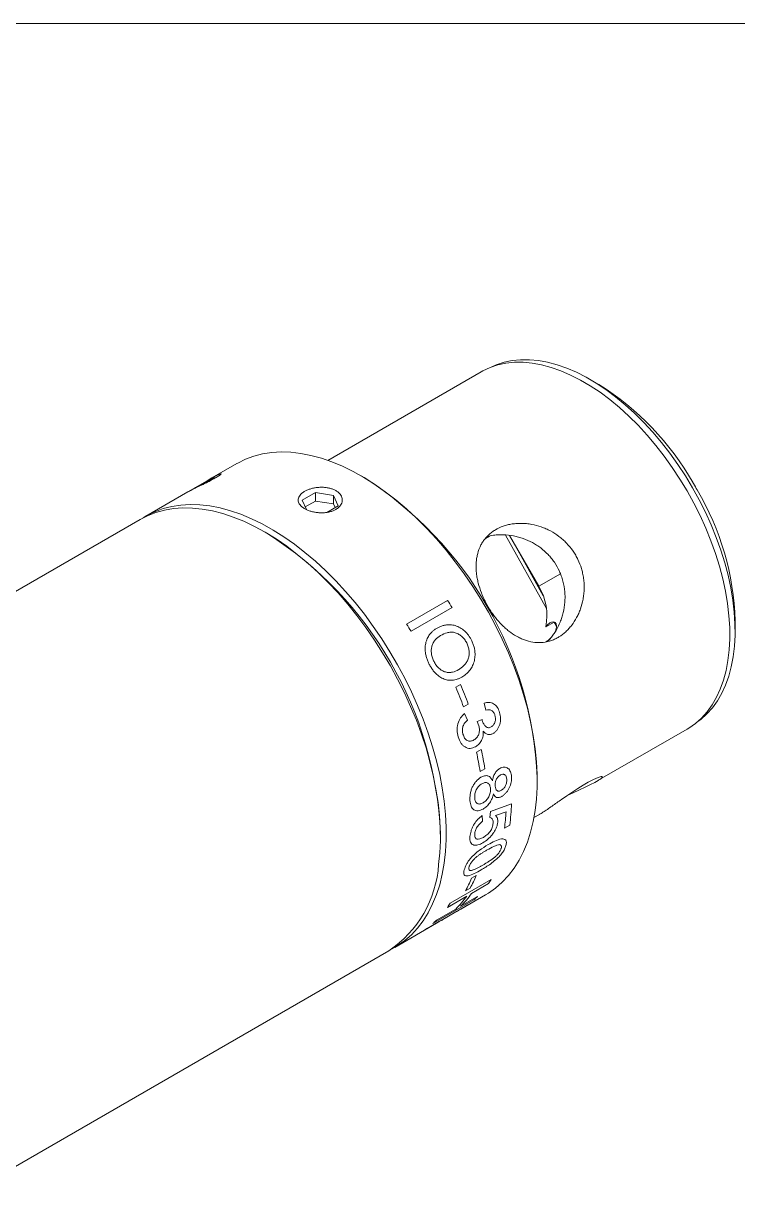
# Paper-space layout 'Sheet2' of a CAD drawing. Header units: inches. Extents: x 0.1 to 10.9, y 0 to 8.5.
# Drawn here: x 1.666 to 2.813, y 6.558 to 8.451 of the extents above; entities that cross this region are included whole.
import ezdxf

# ---------------------------------------------------------------- set-up
doc = ezdxf.new("R2010")
doc.units = ezdxf.units.IN
doc.header["$MEASUREMENT"] = 0

psp = doc.layouts.new('Sheet2')

# ---------------------------------------------------------------- linework, layer by layer
at = {"color": 7, "linetype": 'Continuous', "lineweight": 0}
for p, q in [((0.062179, 8.450606), (10.944457, 8.450606)), ((2.401152, 7.890999), (2.154941, 7.748864)), ((2.590411, 7.870762), (2.576271, 7.878927)), ((2.008554, 7.743644), (1.968485, 7.720513)), ((1.973992, 7.723521), (1.980589, 7.72662)), ((2.213297, 7.721093), (2.208584, 7.723814)), ((1.937179, 7.70244), (1.929564, 7.698044)), ((1.96087, 7.716117), (1.937179, 7.70244)), ((1.968485, 7.720513), (1.96087, 7.716117)), ((2.742006, 7.712916), (2.741992, 7.712908)), ((1.929564, 7.698044), (1.862419, 7.659282)), ((2.134759, 7.697066), (2.113496, 7.684791)), ((2.113496, 7.684791), (2.120481, 7.669742)), ((2.134759, 7.683457), (2.118477, 7.674058)), ((2.163804, 7.692573), (2.134759, 7.697066)), ((2.134759, 7.683457), (2.134759, 7.697066)), ((2.163804, 7.678964), (2.134759, 7.683457)), ((2.171587, 7.675805), (2.163804, 7.692573)), ((2.163804, 7.678964), (2.163804, 7.692573)), ((2.748658, 7.701361), (2.748673, 7.701369)), ((2.153269, 7.665231), (2.171587, 7.675805)), ((2.166605, 7.67293), (2.163804, 7.678964)), ((1.852991, 7.653839), (1.155312, 7.251078)), ((2.057734, 7.631288), (2.05302, 7.63401)), ((2.414867, 7.627021), (2.408486, 7.623517)), ((2.440524, 7.628899), (2.506354, 7.511031)), ((2.493979, 7.54662), (2.446889, 7.628182)), ((2.452148, 7.619074), (2.501248, 7.53116)), ((2.28149, 7.485519), (2.347487, 7.523618)), ((2.354595, 7.512577), (2.288598, 7.474478)), ((2.518639, 7.489149), (2.505397, 7.481504)), ((2.51859, 7.489121), (2.522274, 7.482525)), ((2.809579, 7.474783), (2.809579, 7.491112)), ((2.36076, 7.384338), (2.368375, 7.388734)), ((2.380606, 7.35712), (2.372991, 7.352724)), ((2.409099, 7.34749), (2.406389, 7.358896)), ((2.374715, 7.341916), (2.37914, 7.331485)), ((2.394824, 7.329098), (2.402774, 7.332371)), ((2.397781, 7.322573), (2.394824, 7.329098)), ((2.402774, 7.332371), (2.403144, 7.330751)), ((2.58809, 7.233755), (2.732459, 7.317097)), ((2.3939, 7.279924), (2.401515, 7.28432)), ((2.407222, 7.253477), (2.399607, 7.249081)), ((2.491381, 7.233943), (2.491381, 7.239386)), ((2.416575, 7.184949), (2.450217, 7.196791)), ((2.403051, 7.178103), (2.403644, 7.168972)), ((2.415451, 7.174857), (2.416575, 7.184949)), ((2.441382, 7.18415), (2.424491, 7.178036)), ((2.486247, 7.174963), (2.494921, 7.17997)), ((2.44718, 7.162583), (2.438719, 7.157698)), ((2.335817, 7.144138), (2.335817, 7.149581)), ((2.385844, 7.077391), (2.393459, 7.081787)), ((2.351554, 7.037455), (2.417551, 7.075554)), ((2.383651, 7.061486), (2.376036, 7.05709)), ((2.413007, 7.068797), (2.385931, 7.053167)), ((2.389625, 7.042811), (2.323629, 7.004712)), ((2.378316, 7.048771), (2.34701, 7.030698)), ((2.368231, 7.032413), (2.395307, 7.048044)), ((2.368452, 7.027674), (2.408522, 7.050805)), ((2.313818, 6.996926), (2.379815, 7.035025)), ((2.32931, 7.009945), (2.360616, 7.028017)), ((2.337146, 7.009601), (2.360837, 7.023278)), ((2.365902, 7.026353), (2.34221, 7.012676)), ((2.360837, 7.023278), (2.368452, 7.027674)), ((2.262386, 6.966443), (2.329531, 7.005205)), ((2.334595, 7.00828), (2.30752, 6.99265)), ((2.329531, 7.005205), (2.337146, 7.009601)), ((1.55528, 6.558239), (2.252958, 6.961))]:
    psp.add_line(p, q, dxfattribs=at)
at = {"color": 8, "linetype": 'Continuous', "lineweight": 0}
psp.add_line((2.493979, 7.54662), (2.528806, 7.566733), dxfattribs=at)
at = {"color": 7, "linetype": 'Continuous', "lineweight": 0, "flags": 128}
for points in [[(2.741234, 7.704774), (2.729718, 7.72385), (2.717502, 7.742405), (2.704642, 7.760353), (2.691195, 7.777612), (2.677225, 7.794105), (2.662793, 7.809755), (2.647966, 7.824491), (2.632812, 7.838246), (2.6174, 7.850958), (2.6018, 7.862568), (2.586084, 7.873023), (2.570322, 7.882275), (2.554588, 7.890283), (2.538952, 7.89701), (2.523486, 7.902425), (2.508261, 7.906503), (2.493346, 7.909226), (2.47881, 7.910582), (2.464718, 7.910564), (2.451134, 7.909172), (2.438122, 7.906412), (2.425739, 7.902298), (2.418373, 7.89906)], [(2.401152, 7.890999), (2.40396, 7.892566), (2.415703, 7.898038), (2.428136, 7.902169), (2.441201, 7.90494), (2.454839, 7.906337), (2.468988, 7.906356), (2.483583, 7.904995), (2.498559, 7.902261), (2.513845, 7.898166), (2.529373, 7.892729), (2.545072, 7.885975), (2.56087, 7.877935), (2.576695, 7.868645), (2.592476, 7.858147), (2.608138, 7.846491), (2.623613, 7.833728), (2.638828, 7.819917), (2.653714, 7.805121), (2.668204, 7.789408), (2.682232, 7.772849), (2.695732, 7.755519), (2.708645, 7.737499), (2.72091, 7.71887), (2.732472, 7.699717)], [(2.408522, 7.050805), (2.41306, 7.053547), (2.424591, 7.061708), (2.435317, 7.071118), (2.4452, 7.081741), (2.454203, 7.093537), (2.462291, 7.106463), (2.469436, 7.120471), (2.47561, 7.135509), (2.480791, 7.15152), (2.484958, 7.168445), (2.488098, 7.186221), (2.490197, 7.204782), (2.491249, 7.224058), (2.491249, 7.24398), (2.490197, 7.264471), (2.488098, 7.285456), (2.484958, 7.306857), (2.480791, 7.328594), (2.47561, 7.350586), (2.469436, 7.372752), (2.462291, 7.395009), (2.454203, 7.417274), (2.4452, 7.439464), (2.435317, 7.461498), (2.424591, 7.483292), (2.41306, 7.504766), (2.400769, 7.52584), (2.387763, 7.546435), (2.37409, 7.566476), (2.359801, 7.585887), (2.34495, 7.604596), (2.329591, 7.622534), (2.313781, 7.639633), (2.297581, 7.655831), (2.281048, 7.671066), (2.264247, 7.685283), (2.247238, 7.698429), (2.230084, 7.710453), (2.212851, 7.721313), (2.195602, 7.730967), (2.178401, 7.739379), (2.161312, 7.746519), (2.144399, 7.752359), (2.127724, 7.756878), (2.11135, 7.760059), (2.095337, 7.761891), (2.079746, 7.762366), (2.064634, 7.761482), (2.050057, 7.759243), (2.036069, 7.755658), (2.022723, 7.750739), (2.010069, 7.744505), (2.008554, 7.743644)], [(2.748051, 7.327979), (2.754563, 7.332758), (2.764316, 7.341427), (2.773211, 7.351318), (2.781207, 7.362388), (2.788268, 7.374585), (2.794361, 7.387853), (2.799459, 7.402133), (2.803539, 7.41736), (2.806581, 7.433462), (2.808573, 7.450369), (2.809504, 7.468001), (2.809371, 7.486278), (2.808174, 7.505118), (2.805919, 7.524434), (2.802616, 7.544138), (2.79828, 7.564141), (2.79293, 7.58435), (2.786592, 7.604674), (2.779295, 7.62502), (2.77107, 7.645295), (2.761957, 7.665407), (2.751996, 7.685263), (2.741234, 7.704774)], [(2.732472, 7.699717), (2.743278, 7.680127), (2.753279, 7.66019), (2.762429, 7.639997), (2.770687, 7.61964), (2.778014, 7.599212), (2.784378, 7.578806), (2.789749, 7.558515), (2.794102, 7.538432), (2.797419, 7.518648), (2.799683, 7.499254), (2.800885, 7.480338), (2.801018, 7.461986), (2.800083, 7.444283), (2.798084, 7.427309), (2.795029, 7.411141), (2.790933, 7.395853), (2.785815, 7.381515), (2.779697, 7.368193), (2.772607, 7.355946), (2.764579, 7.344832), (2.755648, 7.334901), (2.745856, 7.326197), (2.735246, 7.318762), (2.732459, 7.317097)], [(2.332976, 7.099602), (2.334893, 7.118293), (2.335761, 7.137687), (2.335578, 7.157714), (2.334343, 7.178296), (2.332061, 7.19936), (2.328741, 7.220825), (2.324395, 7.242612), (2.31904, 7.264641), (2.312694, 7.286829), (2.305383, 7.309093), (2.297132, 7.331351), (2.287974, 7.35352), (2.277941, 7.375517), (2.267071, 7.397262), (2.255404, 7.418672), (2.242985, 7.439668), (2.229859, 7.460172), (2.216075, 7.480108), (2.201684, 7.499401), (2.186739, 7.51798), (2.171298, 7.535776), (2.155416, 7.552723), (2.139153, 7.568757), (2.122569, 7.583819), (2.105726, 7.597852), (2.088688, 7.610805), (2.071516, 7.62263), (2.054275, 7.633282), (2.03703, 7.642721), (2.019844, 7.650914), (2.002781, 7.657828), (1.985905, 7.663439), (1.969278, 7.667726), (1.952963, 7.670672), (1.93702, 7.672267), (1.921508, 7.672504), (1.906485, 7.671384), (1.892007, 7.668909), (1.878128, 7.66509), (1.864899, 7.65994), (1.852991, 7.653839)], [(1.85776, 7.656464), (1.863933, 7.660143), (1.876588, 7.666377), (1.889934, 7.671296), (1.903921, 7.674881), (1.918498, 7.67712), (1.933611, 7.678003), (1.949202, 7.677529), (1.965214, 7.675697), (1.981589, 7.672516), (1.998263, 7.667997), (2.015177, 7.662157), (2.032266, 7.655017), (2.049467, 7.646605), (2.066716, 7.636951), (2.083949, 7.626091), (2.101102, 7.614066), (2.118111, 7.600921), (2.134913, 7.586704), (2.151445, 7.571468), (2.167646, 7.555271), (2.183455, 7.538171), (2.198814, 7.520234), (2.213666, 7.501525), (2.227955, 7.482114), (2.241628, 7.462073), (2.254634, 7.441478), (2.266925, 7.420404), (2.278455, 7.39893), (2.289182, 7.377135), (2.299065, 7.355102), (2.308067, 7.332911), (2.316156, 7.310646), (2.323301, 7.28839), (2.329475, 7.266224), (2.334655, 7.244231), (2.338823, 7.222494), (2.341963, 7.201094), (2.344062, 7.180109), (2.345114, 7.159617), (2.345114, 7.139696), (2.344062, 7.120419), (2.341963, 7.101858), (2.338823, 7.084082), (2.334655, 7.067157), (2.329475, 7.051146), (2.323301, 7.036109), (2.316156, 7.022101), (2.308067, 7.009175), (2.299065, 6.997379), (2.289182, 6.986756), (2.278455, 6.977346), (2.266925, 6.969185), (2.257617, 6.963818)], [(2.539529, 7.21029), (2.549037, 7.21475), (2.559549, 7.219619), (2.568706, 7.223901), (2.577309, 7.228061), (2.583883, 7.231432), (2.58938, 7.23451), (2.593074, 7.236868), (2.595488, 7.23878), (2.596475, 7.240083), (2.596115, 7.240784), (2.594364, 7.240789), (2.59124, 7.240004), (2.586656, 7.238296), (2.580759, 7.235613), (2.573641, 7.231911), (2.565432, 7.227192), (2.556617, 7.22172), (2.547084, 7.215451), (2.538972, 7.209909), (2.530662, 7.204109), (2.530662, 7.204109)]]:
    psp.add_lwpolyline(points, dxfattribs=at)
at = {"color": 7, "linetype": 'Continuous', "lineweight": 0}
for centre, radius, start, end in [((2.353408, 7.491425), 0.447289, 29.682082, 58.003595), ((1.889559, 7.213082), 0.602396, 2.502607, 57.492016), ((2.370724, 7.477938), 0.439052, 1.71936, 30.590202), ((1.733996, 7.123277), 0.602396, 2.502607, 57.492016), ((1.733975, 7.123265), 0.602418, 2.503682, 57.490941), ((2.414668, 7.499155), 0.09243, 348.991161, 30.899599), ((1.772641, 7.145765), 0.68791, 32.223708, 33.317409), ((1.706645, 7.107666), 0.68791, 32.223708, 33.317409), ((1.764456, 7.135465), 0.646155, 19.647544, 22.653656), ((1.772071, 7.139861), 0.646155, 19.647544, 22.653656), ((1.893555, 7.171387), 0.511982, 8.728434, 12.239236), ((1.90117, 7.175783), 0.511982, 8.728434, 12.239236), ((2.126648, 7.208281), 0.323773, 351.885984, 357.966312), ((2.124524, 7.202694), 0.3174, 351.850077, 356.650628), ((2.151738, 7.111836), 0.181651, 303.864103, 356.138157), ((2.217531, 7.154257), 0.190269, 330.818451, 337.611798), ((2.209916, 7.149861), 0.190269, 330.818451, 337.611798), ((2.27922, 7.163677), 0.164016, 324.656133, 327.500684), ((2.255811, 7.135328), 0.149999, 314.323303, 324.756611), ((2.263426, 7.139724), 0.149999, 314.323303, 324.756611), ((2.297639, 7.148385), 0.140026, 311.065405, 314.226237), ((2.213224, 7.125578), 0.164016, 324.656133, 327.500684), ((2.231643, 7.110286), 0.140026, 311.065405, 314.226237), ((2.235394, 7.105675), 0.134078, 302.543643, 305.797286)]:
    psp.add_arc(centre, radius, start, end, dxfattribs=at)
at = {"color": 8, "linetype": 'Continuous', "lineweight": 0}
for centre, radius, start, end in [((2.035192, 7.604958), 0.133427, 117.302016, 119.997007), ((2.003897, 7.586866), 0.133449, 116.959059, 119.996871), ((2.027586, 7.600546), 0.133445, 117.014664, 119.9969), ((1.996285, 7.582464), 0.133456, 116.871022, 119.996822), ((2.294131, 7.138828), 0.133423, 299.997611, 302.542118), ((2.301577, 7.1435), 0.133746, 300.001002, 305.801076), ((2.262825, 7.120754), 0.133422, 299.997601, 302.542128), ((2.27044, 7.125151), 0.133423, 299.997607, 302.542122)]:
    psp.add_arc(centre, radius, start, end, dxfattribs=at)
at = {"color": 7, "linetype": 'Continuous', "lineweight": 0}
for points, knots in [([(1.966313, 7.717705), (1.967441, 7.718366), (1.969696, 7.719685), (1.97194, 7.721159), (1.973055, 7.722079), (1.972349, 7.721887), (1.971995, 7.721791)], [0, 0, 0, 0, 0.25054319, 0.50069246, 0.75055724, 1, 1, 1, 1]), ([(1.971995, 7.721791), (1.971258, 7.721475), (1.969781, 7.720843), (1.967909, 7.719902), (1.966973, 7.719431)], [0, 0, 0, 0, 0.49961685, 1, 1, 1, 1]), ([(1.980589, 7.72662), (1.981689, 7.727017), (1.983341, 7.727614), (1.983693, 7.727281), (1.98282, 7.726304), (1.979878, 7.724142), (1.975809, 7.721726), (1.973774, 7.720518)], [0, 0, 0, 0, 0.2499145, 0.3752383, 0.5003285, 0.75002922, 1, 1, 1, 1]), ([(1.973774, 7.720518), (1.970594, 7.718736), (1.965818, 7.71606), (1.958364, 7.712275), (1.952879, 7.709566), (1.947725, 7.707136), (1.941753, 7.704358), (1.938245, 7.702632), (1.935965, 7.70151)], [0, 0, 0, 0, 0.24919238, 0.37435029, 0.49934203, 0.61473758, 0.74960552, 1, 1, 1, 1]), ([(1.943397, 7.705813), (1.944791, 7.706511), (1.946937, 7.707586), (1.950522, 7.709337), (1.953609, 7.710866), (1.956933, 7.712565), (1.961486, 7.714968), (1.964383, 7.716611), (1.966313, 7.717705)], [0, 0, 0, 0, 0.25043741, 0.38557372, 0.50070921, 0.6256667, 0.75067839, 1, 1, 1, 1]), ([(2.167644, 7.669962), (2.166189, 7.669206), (2.163237, 7.667672), (2.15806, 7.666052), (2.152449, 7.664965), (2.146595, 7.664493), (2.140571, 7.664611), (2.134648, 7.665301), (2.128891, 7.666538), (2.123573, 7.668251), (2.118751, 7.670409), (2.114651, 7.672903), (2.111309, 7.675709), (2.108877, 7.678705), (2.107375, 7.681874), (2.106873, 7.685092), (2.107381, 7.688344), (2.108878, 7.691496), (2.111352, 7.694531), (2.114683, 7.697316), (2.118835, 7.69983), (2.123609, 7.701957), (2.128959, 7.703674), (2.134641, 7.704894), (2.140603, 7.705587), (2.146575, 7.705705), (2.152494, 7.705223), (2.158083, 7.704147), (2.163278, 7.702473), (2.167833, 7.700274), (2.171705, 7.69757), (2.174718, 7.694493), (2.176846, 7.691081), (2.177994, 7.687499), (2.178147, 7.683802), (2.177297, 7.680172), (2.175431, 7.676681), (2.172426, 7.673124), (2.169362, 7.671098), (2.167644, 7.669962)], [0, 0, 0, 0, 0.02639218, 0.05355159, 0.07994324, 0.10709668, 0.13355348, 0.16077486, 0.18727225, 0.21454195, 0.24096824, 0.26816525, 0.29452009, 0.32163731, 0.34803095, 0.37518482, 0.4016674, 0.42891756, 0.45540104, 0.48265763, 0.50905163, 0.53621368, 0.56256771, 0.58968213, 0.61610778, 0.64329545, 0.66979273, 0.6970604, 0.72351775, 0.75074757, 0.77711615, 0.80424974, 0.83061871, 0.85774737, 0.88420497, 0.91142723, 0.93792448, 0.96519408, 1, 1, 1, 1]), ([(2.741992, 7.712908), (2.742276, 7.712434), (2.744561, 7.708622), (2.746745, 7.704751), (2.748658, 7.701361)], [0, 0, 0, 0, 0.12426152, 1, 1, 1, 1]), ([(2.553338, 7.596305), (2.551936, 7.598604), (2.54768, 7.605581), (2.540648, 7.614069), (2.532774, 7.621635), (2.524345, 7.628518), (2.515194, 7.634354), (2.505498, 7.639061), (2.495415, 7.643031), (2.484966, 7.645791), (2.474453, 7.647277), (2.466571, 7.647749), (2.458762, 7.647573), (2.451042, 7.646732), (2.443673, 7.645242), (2.43443, 7.642468), (2.425963, 7.63854), (2.418524, 7.633572), (2.41187, 7.628044), (2.406275, 7.621671), (2.401764, 7.614507), (2.397968, 7.606815), (2.395291, 7.598422), (2.393745, 7.58942), (2.392951, 7.579904), (2.393342, 7.569837), (2.394888, 7.55951), (2.397185, 7.549035), (2.400578, 7.538438), (2.404926, 7.528099), (2.409788, 7.518118), (2.415423, 7.508563), (2.421705, 7.499643), (2.428317, 7.491258), (2.435429, 7.483632), (2.44299, 7.47687), (2.450884, 7.47068), (2.459157, 7.465503), (2.467704, 7.461489), (2.476518, 7.458257), (2.48555, 7.456357), (2.49454, 7.455928), (2.503451, 7.456479), (2.512215, 7.458511), (2.520539, 7.461984), (2.528412, 7.466287), (2.535734, 7.471816), (2.54237, 7.478461), (2.548488, 7.485754), (2.553815, 7.49397), (2.558256, 7.503011), (2.562105, 7.512673), (2.564899, 7.523037), (2.566487, 7.533832), (2.567048, 7.542133), (2.566946, 7.550571), (2.566144, 7.559122), (2.564679, 7.567312), (2.561987, 7.577529), (2.558316, 7.587198), (2.554593, 7.594009), (2.553338, 7.596305)], [0, 0, 0, 0, 0.01278611, 0.0388059, 0.05206952, 0.06485503, 0.09084314, 0.10407129, 0.1171931, 0.14386277, 0.1574409, 0.17083956, 0.1843343, 0.19813873, 0.21205347, 0.22506445, 0.2515606, 0.26508239, 0.27763695, 0.30316535, 0.31616529, 0.32890733, 0.35479349, 0.3679626, 0.38123256, 0.40821476, 0.4219607, 0.43530041, 0.46246239, 0.4763248, 0.48918281, 0.51535648, 0.52870538, 0.54128737, 0.56686385, 0.57988377, 0.59276753, 0.61894487, 0.63226496, 0.6456082, 0.67274837, 0.68658131, 0.69984257, 0.7268509, 0.74063836, 0.75334955, 0.77921705, 0.79240378, 0.8049739, 0.83051619, 0.84351242, 0.85654666, 0.88303361, 0.89651517, 0.90991437, 0.92340854, 0.93720776, 0.95111522, 0.96314671, 0.98757532, 1, 1, 1, 1]), ([(2.507952, 7.458034), (2.509823, 7.459845), (2.513367, 7.463275), (2.51784, 7.469357), (2.523169, 7.47757), (2.52765, 7.486655), (2.531208, 7.496445), (2.53414, 7.506902), (2.535901, 7.517983), (2.536318, 7.529275), (2.535806, 7.540692), (2.533844, 7.55212), (2.530443, 7.563026), (2.526228, 7.57333), (2.520794, 7.582941), (2.514269, 7.591654), (2.507192, 7.599641), (2.499281, 7.606666), (2.490612, 7.612715), (2.481403, 7.618138), (2.471592, 7.622486), (2.461363, 7.625706), (2.450722, 7.628184), (2.439829, 7.629416), (2.429185, 7.629293), (2.420157, 7.628572), (2.414259, 7.627019), (2.410753, 7.626096)], [0, 0, 0, 0, 0.033157525, 0.062803174, 0.092021873, 0.151346845, 0.181503613, 0.21259004, 0.275781601, 0.30796548, 0.339429736, 0.403527504, 0.436265158, 0.466100697, 0.52686376, 0.557872663, 0.586662516, 0.645179226, 0.674960557, 0.704619221, 0.764850021, 0.795476664, 0.826765953, 0.890390198, 0.92280965, 0.954114783, 1, 1, 1, 1]), ([(2.317956, 7.421033), (2.317084, 7.422834), (2.315346, 7.426424), (2.313366, 7.4321), (2.311784, 7.438848), (2.311078, 7.44661), (2.311915, 7.45497), (2.314407, 7.462575), (2.317941, 7.468405), (2.321675, 7.472836), (2.325337, 7.476144), (2.328086, 7.477879), (2.329477, 7.478756)], [0, 0, 0, 0, 0.08347107, 0.16644488, 0.2501302, 0.3750528, 0.49993708, 0.62484558, 0.74983113, 0.83394466, 0.91601049, 1, 1, 1, 1]), ([(2.329477, 7.478756), (2.330965, 7.47957), (2.333956, 7.481206), (2.338734, 7.483043), (2.344567, 7.48454), (2.351593, 7.485051), (2.359742, 7.483618), (2.367654, 7.480227), (2.37368, 7.475897), (2.377944, 7.47159), (2.380835, 7.468015), (2.383461, 7.464153), (2.384934, 7.461424), (2.38567, 7.460059)], [0, 0, 0, 0, 0.08347366, 0.16789158, 0.25021375, 0.37532802, 0.50004166, 0.62494775, 0.74980529, 0.81072006, 0.87488708, 0.93743433, 1, 1, 1, 1]), ([(2.505397, 7.481504), (2.50667, 7.48294), (2.509828, 7.486503), (2.51463, 7.489529), (2.519142, 7.489652), (2.522155, 7.486656), (2.522813, 7.481713), (2.521816, 7.476615), (2.520304, 7.473609), (2.519625, 7.472259)], [0, 0, 0, 0, 0.11108916, 0.27550301, 0.43273798, 0.59297045, 0.76677039, 0.89525287, 1, 1, 1, 1]), ([(2.33601, 7.467331), (2.332995, 7.46529), (2.328453, 7.462216), (2.324171, 7.455992), (2.322025, 7.450485), (2.32102, 7.444419), (2.321246, 7.437979), (2.322525, 7.432615), (2.324086, 7.428464), (2.325059, 7.426474), (2.325545, 7.425479)], [0, 0, 0, 0, 0.24972865, 0.37610783, 0.49981618, 0.62613059, 0.74982753, 0.87478825, 0.9373832, 1, 1, 1, 1]), ([(2.378089, 7.455597), (2.376922, 7.457618), (2.374586, 7.46166), (2.369789, 7.466643), (2.364271, 7.470312), (2.358304, 7.472769), (2.35224, 7.473079), (2.344536, 7.47175), (2.33942, 7.469098), (2.33601, 7.467331)], [0, 0, 0, 0, 0.12501127, 0.24996792, 0.37497127, 0.49989051, 0.62482544, 0.74991109, 1, 1, 1, 1]), ([(2.38567, 7.460059), (2.386549, 7.458225), (2.388319, 7.454532), (2.390134, 7.448671), (2.391468, 7.441681), (2.391675, 7.433636), (2.390211, 7.424925), (2.386963, 7.417083), (2.383137, 7.411512), (2.379616, 7.407608), (2.376734, 7.405042), (2.373706, 7.402725), (2.371567, 7.401424), (2.370498, 7.400774)], [0, 0, 0, 0, 0.083290558, 0.167693802, 0.250127043, 0.375040542, 0.499906667, 0.624158972, 0.749756436, 0.812313037, 0.874872568, 0.937429977, 1, 1, 1, 1]), ([(2.513971, 7.464382), (2.512133, 7.462484), (2.509728, 7.46), (2.506621, 7.458021), (2.505889, 7.457555)], [0, 0, 0, 0, 0.76444596, 1, 1, 1, 1]), ([(2.365264, 7.412706), (2.366849, 7.413699), (2.370018, 7.415682), (2.374248, 7.419562), (2.377872, 7.424201), (2.380578, 7.429708), (2.381815, 7.434929), (2.382099, 7.439313), (2.38193, 7.443769), (2.38105, 7.448245), (2.379575, 7.452539), (2.378585, 7.454577), (2.378089, 7.455597)], [0, 0, 0, 0, 0.12577981, 0.25146721, 0.37557898, 0.50005924, 0.62469969, 0.68686592, 0.7500481, 0.87489862, 0.93743726, 1, 1, 1, 1]), ([(2.370498, 7.400774), (2.369045, 7.399991), (2.36612, 7.398415), (2.361485, 7.396785), (2.355901, 7.395578), (2.349324, 7.395421), (2.341854, 7.397053), (2.334677, 7.400775), (2.328917, 7.405732), (2.324364, 7.410833), (2.320866, 7.415706), (2.318924, 7.419262), (2.317956, 7.421033)], [0, 0, 0, 0, 0.08317742, 0.16749909, 0.25020211, 0.37536637, 0.50008989, 0.62493477, 0.74985993, 0.83313349, 0.91686821, 1, 1, 1, 1]), ([(2.325545, 7.425479), (2.326658, 7.423504), (2.328883, 7.419556), (2.333313, 7.41463), (2.338418, 7.410936), (2.34393, 7.408612), (2.349586, 7.40781), (2.356957, 7.408573), (2.361943, 7.411054), (2.365264, 7.412706)], [0, 0, 0, 0, 0.12506132, 0.2500461, 0.37391516, 0.50004426, 0.62481519, 0.75013474, 1, 1, 1, 1]), ([(2.406389, 7.358896), (2.408926, 7.359494), (2.413991, 7.360688), (2.421581, 7.358406), (2.427857, 7.352558), (2.430008, 7.346709), (2.431085, 7.343781)], [0, 0, 0, 0, 0.2504973, 0.5002356, 0.7498409, 1, 1, 1, 1]), ([(2.423568, 7.339045), (2.42294, 7.340772), (2.421995, 7.343372), (2.419808, 7.345915), (2.417917, 7.347328), (2.415795, 7.348156), (2.412816, 7.348486), (2.410577, 7.347886), (2.409099, 7.34749)], [0, 0, 0, 0, 0.249520685, 0.375675598, 0.499772416, 0.621603466, 0.750039561, 1, 1, 1, 1]), ([(2.431085, 7.343781), (2.43173, 7.340656), (2.433019, 7.334408), (2.431879, 7.325987), (2.429568, 7.319869), (2.427103, 7.315814), (2.424631, 7.312928), (2.42243, 7.311123), (2.421274, 7.310393), (2.420696, 7.310028)], [0, 0, 0, 0, 0.24972914, 0.499176848, 0.6226109, 0.749472919, 0.874640818, 0.937302489, 1, 1, 1, 1]), ([(2.364384, 7.3047), (2.363614, 7.308115), (2.362458, 7.313236), (2.362822, 7.32052), (2.364204, 7.327541), (2.367725, 7.335775), (2.372383, 7.339868), (2.374715, 7.341916)], [0, 0, 0, 0, 0.24991068, 0.3747495, 0.50058877, 0.75010445, 1, 1, 1, 1]), ([(2.37914, 7.331485), (2.377765, 7.330113), (2.37502, 7.327374), (2.372328, 7.322772), (2.371219, 7.318479), (2.370921, 7.31398), (2.371636, 7.310811), (2.372112, 7.308705)], [0, 0, 0, 0, 0.25052606, 0.5001121, 0.62424415, 0.75038326, 1, 1, 1, 1]), ([(2.403144, 7.330751), (2.403817, 7.328889), (2.405162, 7.325167), (2.40799, 7.321583), (2.410702, 7.319685), (2.413027, 7.319178), (2.415401, 7.319527), (2.416923, 7.320303), (2.417684, 7.320692)], [0, 0, 0, 0, 0.25000973, 0.49980431, 0.6284916, 0.74970789, 0.87477067, 1, 1, 1, 1]), ([(2.417684, 7.320692), (2.418938, 7.321596), (2.420813, 7.322949), (2.422628, 7.325917), (2.423625, 7.328402), (2.424247, 7.331078), (2.424503, 7.334736), (2.423941, 7.337325), (2.423568, 7.339045)], [0, 0, 0, 0, 0.24924595, 0.37303899, 0.49973651, 0.62393877, 0.75018468, 1, 1, 1, 1]), ([(2.39236, 7.28876), (2.389468, 7.287507), (2.385151, 7.285636), (2.379402, 7.286439), (2.375368, 7.288159), (2.371691, 7.290962), (2.367497, 7.296001), (2.365629, 7.301222), (2.364384, 7.3047)], [0, 0, 0, 0, 0.24922228, 0.37195745, 0.4997697, 0.62522168, 0.75032342, 1, 1, 1, 1]), ([(2.372112, 7.308705), (2.372884, 7.306549), (2.374047, 7.303301), (2.376747, 7.300264), (2.379115, 7.298666), (2.381698, 7.297801), (2.385332, 7.297559), (2.388002, 7.298785), (2.389788, 7.299604)], [0, 0, 0, 0, 0.249482, 0.37574637, 0.49985822, 0.62670474, 0.75039773, 1, 1, 1, 1]), ([(2.389788, 7.299604), (2.39138, 7.300727), (2.393762, 7.302408), (2.396152, 7.306064), (2.397528, 7.309151), (2.398425, 7.312497), (2.398918, 7.317116), (2.398236, 7.320392), (2.397781, 7.322573)], [0, 0, 0, 0, 0.24952796, 0.37342577, 0.49999956, 0.62535039, 0.7504697, 1, 1, 1, 1]), ([(2.40469, 7.313991), (2.404721, 7.311383), (2.404782, 7.306173), (2.402162, 7.298598), (2.397841, 7.292423), (2.394189, 7.289982), (2.39236, 7.28876)], [0, 0, 0, 0, 0.25012518, 0.49981461, 0.74957621, 1, 1, 1, 1]), ([(2.420696, 7.310028), (2.419254, 7.309363), (2.416371, 7.308033), (2.411928, 7.308325), (2.408594, 7.310014), (2.406256, 7.3121), (2.405213, 7.313361), (2.40469, 7.313991)], [0, 0, 0, 0, 0.24983231, 0.49961953, 0.74939747, 0.87465977, 1, 1, 1, 1]), ([(2.419471, 7.233958), (2.419864, 7.235959), (2.42065, 7.239954), (2.423159, 7.245834), (2.426845, 7.250811), (2.429782, 7.252787), (2.431252, 7.253777)], [0, 0, 0, 0, 0.25044116, 0.50024346, 0.74991737, 1, 1, 1, 1]), ([(2.431252, 7.253777), (2.432425, 7.254375), (2.43477, 7.25557), (2.438287, 7.256147), (2.441565, 7.25568), (2.444434, 7.2542), (2.446829, 7.251876), (2.44921, 7.247708), (2.449784, 7.243594), (2.450164, 7.240868)], [0, 0, 0, 0, 0.125090667, 0.250109516, 0.375153078, 0.500241565, 0.623183167, 0.750364982, 1, 1, 1, 1]), ([(2.38333, 7.202153), (2.383269, 7.20559), (2.383178, 7.210754), (2.384917, 7.218211), (2.387018, 7.223694), (2.389756, 7.228785), (2.394166, 7.234897), (2.398216, 7.237733), (2.400929, 7.239633)], [0, 0, 0, 0, 0.24971614, 0.37522204, 0.50012007, 0.62759019, 0.75060298, 1, 1, 1, 1]), ([(2.402349, 7.229335), (2.400671, 7.228162), (2.398152, 7.2264), (2.395185, 7.222931), (2.393341, 7.219833), (2.3921, 7.216433), (2.390973, 7.211842), (2.39096, 7.208617), (2.390951, 7.20647)], [0, 0, 0, 0, 0.24972747, 0.37495512, 0.4999636, 0.62509955, 0.75036567, 1, 1, 1, 1]), ([(2.400929, 7.239633), (2.402845, 7.240579), (2.406666, 7.242466), (2.412292, 7.24235), (2.416949, 7.23949), (2.418634, 7.235795), (2.419471, 7.233958)], [0, 0, 0, 0, 0.24991202, 0.49848148, 0.75081379, 1, 1, 1, 1]), ([(2.416312, 7.221425), (2.416031, 7.223368), (2.415608, 7.226291), (2.413768, 7.229072), (2.411917, 7.230483), (2.409753, 7.231214), (2.406561, 7.231329), (2.404038, 7.230135), (2.402349, 7.229335)], [0, 0, 0, 0, 0.24960665, 0.37561805, 0.49992539, 0.62719516, 0.75038177, 1, 1, 1, 1]), ([(2.432398, 7.243395), (2.431085, 7.242494), (2.429116, 7.24114), (2.426926, 7.238244), (2.425567, 7.235802), (2.424584, 7.233165), (2.423833, 7.229602), (2.423904, 7.227142), (2.423951, 7.225504)], [0, 0, 0, 0, 0.24935762, 0.37418709, 0.49965701, 0.62477547, 0.75001789, 1, 1, 1, 1]), ([(2.442558, 7.236345), (2.442367, 7.237843), (2.442078, 7.240098), (2.440835, 7.242395), (2.439547, 7.243663), (2.437991, 7.244427), (2.435635, 7.244803), (2.433694, 7.243959), (2.432398, 7.243395)], [0, 0, 0, 0, 0.250066792, 0.376300448, 0.50052711, 0.62697788, 0.750968884, 1, 1, 1, 1]), ([(2.433821, 7.218766), (2.435123, 7.219667), (2.437066, 7.22101), (2.439267, 7.223881), (2.440662, 7.226224), (2.441738, 7.228794), (2.442623, 7.232273), (2.442584, 7.234728), (2.442558, 7.236345)], [0, 0, 0, 0, 0.2493327, 0.37180956, 0.49978066, 0.62054886, 0.75014866, 1, 1, 1, 1]), ([(2.450164, 7.240868), (2.450199, 7.237948), (2.450253, 7.233546), (2.448605, 7.227297), (2.446698, 7.222702), (2.44421, 7.218384), (2.441253, 7.21445), (2.438453, 7.211771), (2.436137, 7.210014), (2.434962, 7.2093), (2.434374, 7.208943)], [0, 0, 0, 0, 0.2495412, 0.376165318, 0.499653576, 0.624718747, 0.749749099, 0.874776321, 0.937374903, 1, 1, 1, 1]), ([(2.404358, 7.198686), (2.406062, 7.199845), (2.408621, 7.201585), (2.411628, 7.205178), (2.41354, 7.208234), (2.415054, 7.211536), (2.416353, 7.216096), (2.416329, 7.219297), (2.416312, 7.221425)], [0, 0, 0, 0, 0.24952445, 0.37469862, 0.49997836, 0.6246276, 0.75035272, 1, 1, 1, 1]), ([(2.421028, 7.212991), (2.420414, 7.210505), (2.419188, 7.205538), (2.415275, 7.198377), (2.410147, 7.192427), (2.406378, 7.189947), (2.404492, 7.188705)], [0, 0, 0, 0, 0.25026159, 0.49998421, 0.74979622, 1, 1, 1, 1]), ([(2.434374, 7.208943), (2.432917, 7.208235), (2.430005, 7.206819), (2.426019, 7.207037), (2.422956, 7.209221), (2.421671, 7.211733), (2.421028, 7.212991)], [0, 0, 0, 0, 0.24996255, 0.49959539, 0.74950089, 1, 1, 1, 1]), ([(2.423951, 7.225504), (2.424134, 7.224006), (2.424407, 7.221772), (2.425552, 7.219489), (2.426751, 7.218226), (2.428287, 7.217538), (2.430018, 7.217385), (2.431897, 7.217759), (2.433179, 7.21843), (2.433821, 7.218766)], [0, 0, 0, 0, 0.249708864, 0.372301898, 0.499719435, 0.624647598, 0.749845909, 0.874834433, 1, 1, 1, 1]), ([(2.404492, 7.188705), (2.401751, 7.187425), (2.397633, 7.185503), (2.39281, 7.18597), (2.389615, 7.1873), (2.387005, 7.189731), (2.384376, 7.194235), (2.383749, 7.198988), (2.38333, 7.202153)], [0, 0, 0, 0, 0.24931078, 0.37451791, 0.49976682, 0.62507219, 0.75022707, 1, 1, 1, 1]), ([(2.390951, 7.20647), (2.39121, 7.20452), (2.391598, 7.201594), (2.393275, 7.198821), (2.394978, 7.197401), (2.39705, 7.196716), (2.400139, 7.196663), (2.402672, 7.197877), (2.404358, 7.198686)], [0, 0, 0, 0, 0.24973763, 0.37471843, 0.50008228, 0.62526941, 0.75042073, 1, 1, 1, 1]), ([(2.530662, 7.204109), (2.528068, 7.202281), (2.522815, 7.198581), (2.51508, 7.193144), (2.507499, 7.187922), (2.500858, 7.183569), (2.49662, 7.180906), (2.495047, 7.180052), (2.494915, 7.17998)], [0, 0, 0, 0, 0.18768256, 0.37988448, 0.58371762, 0.79446812, 0.98270194, 1, 1, 1, 1]), ([(2.383388, 7.144321), (2.383775, 7.147271), (2.384357, 7.151693), (2.386778, 7.15821), (2.389198, 7.163041), (2.39217, 7.16762), (2.396669, 7.1732), (2.4005, 7.176143), (2.403051, 7.178103)], [0, 0, 0, 0, 0.249681405, 0.374309947, 0.49999885, 0.625143737, 0.750340901, 1, 1, 1, 1]), ([(2.420608, 7.165711), (2.420655, 7.166912), (2.420748, 7.169313), (2.419818, 7.172185), (2.418019, 7.174129), (2.416307, 7.174614), (2.415451, 7.174857)], [0, 0, 0, 0, 0.250296, 0.49999068, 0.75002477, 1, 1, 1, 1]), ([(2.424491, 7.178036), (2.42563, 7.176768), (2.427906, 7.174234), (2.427974, 7.16977), (2.428009, 7.16754)], [0, 0, 0, 0, 0.5005555, 1, 1, 1, 1]), ([(2.403644, 7.168972), (2.402094, 7.16774), (2.398999, 7.16528), (2.395435, 7.160979), (2.39325, 7.157138), (2.39162, 7.153168), (2.391247, 7.150463), (2.390998, 7.148659)], [0, 0, 0, 0, 0.25046358, 0.49990089, 0.62559992, 0.75027793, 1, 1, 1, 1]), ([(2.428009, 7.16754), (2.427804, 7.166033), (2.427396, 7.163019), (2.425666, 7.158143), (2.423122, 7.153224), (2.419916, 7.148489), (2.416249, 7.144074), (2.410955, 7.138887), (2.406858, 7.136247), (2.404128, 7.134487)], [0, 0, 0, 0, 0.12508297, 0.25011601, 0.3724318, 0.50028525, 0.62547199, 0.75044729, 1, 1, 1, 1]), ([(2.404887, 7.143131), (2.406755, 7.144314), (2.409564, 7.146093), (2.413201, 7.149555), (2.415718, 7.152548), (2.417816, 7.15586), (2.419872, 7.160442), (2.420314, 7.163604), (2.420608, 7.165711)], [0, 0, 0, 0, 0.25001713, 0.37599654, 0.50035431, 0.62531843, 0.75036836, 1, 1, 1, 1]), ([(2.389443, 7.130867), (2.388373, 7.131277), (2.386232, 7.132096), (2.384183, 7.135052), (2.383383, 7.138505), (2.383224, 7.141701), (2.383333, 7.143448), (2.383388, 7.144321)], [0, 0, 0, 0, 0.24996511, 0.49979567, 0.74960656, 0.87477954, 1, 1, 1, 1]), ([(2.404128, 7.134487), (2.401367, 7.133066), (2.395848, 7.130225), (2.391577, 7.130653), (2.389443, 7.130867)], [0, 0, 0, 0, 0.500337264, 1, 1, 1, 1]), ([(2.390998, 7.148659), (2.390994, 7.146652), (2.390987, 7.143659), (2.392618, 7.141228), (2.395035, 7.139928), (2.399196, 7.140173), (2.402988, 7.142144), (2.404887, 7.143131)], [0, 0, 0, 0, 0.24942695, 0.37211881, 0.49995626, 0.74953957, 1, 1, 1, 1]), ([(2.412533, 7.13147), (2.416246, 7.133522), (2.423663, 7.13762), (2.432459, 7.140766), (2.438221, 7.140786), (2.441221, 7.138922), (2.44225, 7.135033), (2.441498, 7.131557), (2.441122, 7.129817)], [0, 0, 0, 0, 0.25052906, 0.50042389, 0.6239421, 0.75023219, 0.87498339, 1, 1, 1, 1]), ([(2.410801, 7.122944), (2.409458, 7.122161), (2.406773, 7.120596), (2.40257, 7.11797), (2.398471, 7.115229), (2.394356, 7.112175), (2.390348, 7.108787), (2.386577, 7.104424), (2.383959, 7.10057), (2.382524, 7.097616), (2.382104, 7.096289), (2.381894, 7.095625)], [0, 0, 0, 0, 0.12521782, 0.25042559, 0.38836118, 0.5007788, 0.62573183, 0.75043853, 0.87495235, 0.93745247, 1, 1, 1, 1]), ([(2.384187, 7.109371), (2.386464, 7.111761), (2.39102, 7.116545), (2.400689, 7.124233), (2.407796, 7.128576), (2.412533, 7.13147)], [0, 0, 0, 0, 0.24968485, 0.49980826, 1, 1, 1, 1]), ([(2.441122, 7.129817), (2.440843, 7.128906), (2.440284, 7.127086), (2.438971, 7.124148), (2.437299, 7.121132), (2.435254, 7.118066), (2.432901, 7.115034), (2.430272, 7.112166), (2.427424, 7.109424), (2.422907, 7.105468), (2.416556, 7.100474), (2.408797, 7.095323), (2.403772, 7.092369), (2.401291, 7.090911)], [0, 0, 0, 0, 0.06253425, 0.12503017, 0.18881104, 0.25002176, 0.31249743, 0.37496075, 0.43346619, 0.4999816, 0.66510336, 0.8346882, 1, 1, 1, 1]), ([(2.404052, 7.098594), (2.405399, 7.099379), (2.408093, 7.100948), (2.412313, 7.103563), (2.41646, 7.106283), (2.420651, 7.109287), (2.424771, 7.112642), (2.428728, 7.116852), (2.431446, 7.120628), (2.432899, 7.123524), (2.433321, 7.124848), (2.433532, 7.12551)], [0, 0, 0, 0, 0.125230011, 0.250452241, 0.386907332, 0.500823401, 0.625759922, 0.750478988, 0.8749298, 0.937449909, 1, 1, 1, 1]), ([(2.431211, 7.131442), (2.429754, 7.131282), (2.426836, 7.130962), (2.419847, 7.127956), (2.41442, 7.124949), (2.410801, 7.122944)], [0, 0, 0, 0, 0.24941409, 0.49956728, 1, 1, 1, 1]), ([(2.433532, 7.12551), (2.43371, 7.126307), (2.434066, 7.127901), (2.433748, 7.129725), (2.432803, 7.130968), (2.431742, 7.131284), (2.431211, 7.131442)], [0, 0, 0, 0, 0.249975857, 0.499827855, 0.749810859, 1, 1, 1, 1]), ([(2.374279, 7.091229), (2.375226, 7.09406), (2.376648, 7.098311), (2.380109, 7.103939), (2.382335, 7.107089), (2.38357, 7.10861), (2.384187, 7.109371)], [0, 0, 0, 0, 0.49881672, 0.7491526, 0.87455132, 1, 1, 1, 1]), ([(2.381894, 7.095625), (2.381745, 7.095001), (2.381448, 7.093751), (2.381541, 7.091771), (2.382418, 7.090506), (2.383855, 7.089947), (2.385161, 7.089871), (2.386749, 7.090181), (2.388958, 7.090886), (2.392104, 7.092212), (2.395967, 7.094117), (2.400039, 7.096298), (2.402714, 7.097829), (2.404052, 7.098594)], [0, 0, 0, 0, 0.06251496, 0.12496955, 0.24940082, 0.31349507, 0.37442369, 0.43185439, 0.49950396, 0.61272135, 0.7497152, 0.87485267, 1, 1, 1, 1]), ([(2.401291, 7.090911), (2.397593, 7.088844), (2.390208, 7.084715), (2.381696, 7.081314), (2.376376, 7.080929), (2.373765, 7.082473), (2.373084, 7.086071), (2.373881, 7.089509), (2.374279, 7.091229)], [0, 0, 0, 0, 0.25052575, 0.50039312, 0.62671933, 0.75019992, 0.87497964, 1, 1, 1, 1])]:
    psp.add_open_spline(points, degree=3, knots=knots, dxfattribs=at)

doc.saveas('drawing.dxf')
